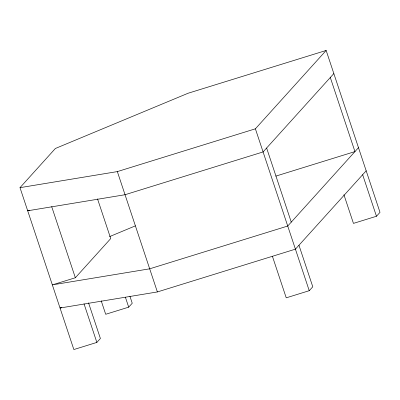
<?xml version="1.0" encoding="UTF-8"?>
<svg xmlns="http://www.w3.org/2000/svg" width="400" height="400" viewBox="0 0 400 400"><rect width="100%" height="100%" fill="white"/><g stroke="black" fill="none" stroke-linecap="round" stroke-linejoin="round"><path stroke-width="0.6" d="M88.525 302.81L100.395 338.495L96.86 342.415L73.85 349.545L20 187.66L55.38 148.48L188.105 93.24L326.15 50.455L380 212.34L376.46 216.26L353.455 223.39L343.92 194.72M358.49 147.675L287.73 226.03L149.685 268.815L52.34 284.88L75.35 277.75L110.73 238.57L97.515 198.855M20 187.66L117.345 171.595L255.39 128.815L326.15 50.455M333.84 73.58L263.08 151.94L125.04 194.725L27.695 210.785L29.465 210.24M101.22 300.83L105.695 314.285L128.7 307.155L132.24 303.235L129.905 296.215M366.18 170.8L295.42 249.16L157.38 291.94L60.035 308.005L61.805 307.455M272.415 256.29L286.235 297.83L309.24 290.7L312.78 286.78L298.96 245.24M109.555 236.615L135.41 225.85M275.815 176.12L354.95 151.595L330.305 77.5M362.645 174.72L376.46 216.26M266.62 148.02L291.265 222.115M255.39 128.815L309.24 290.7M117.345 171.595L157.38 291.94M125.395 297.205L128.7 307.155M51.685 206.62L75.35 277.75M84.015 303.8L96.86 342.415"/></g></svg>
